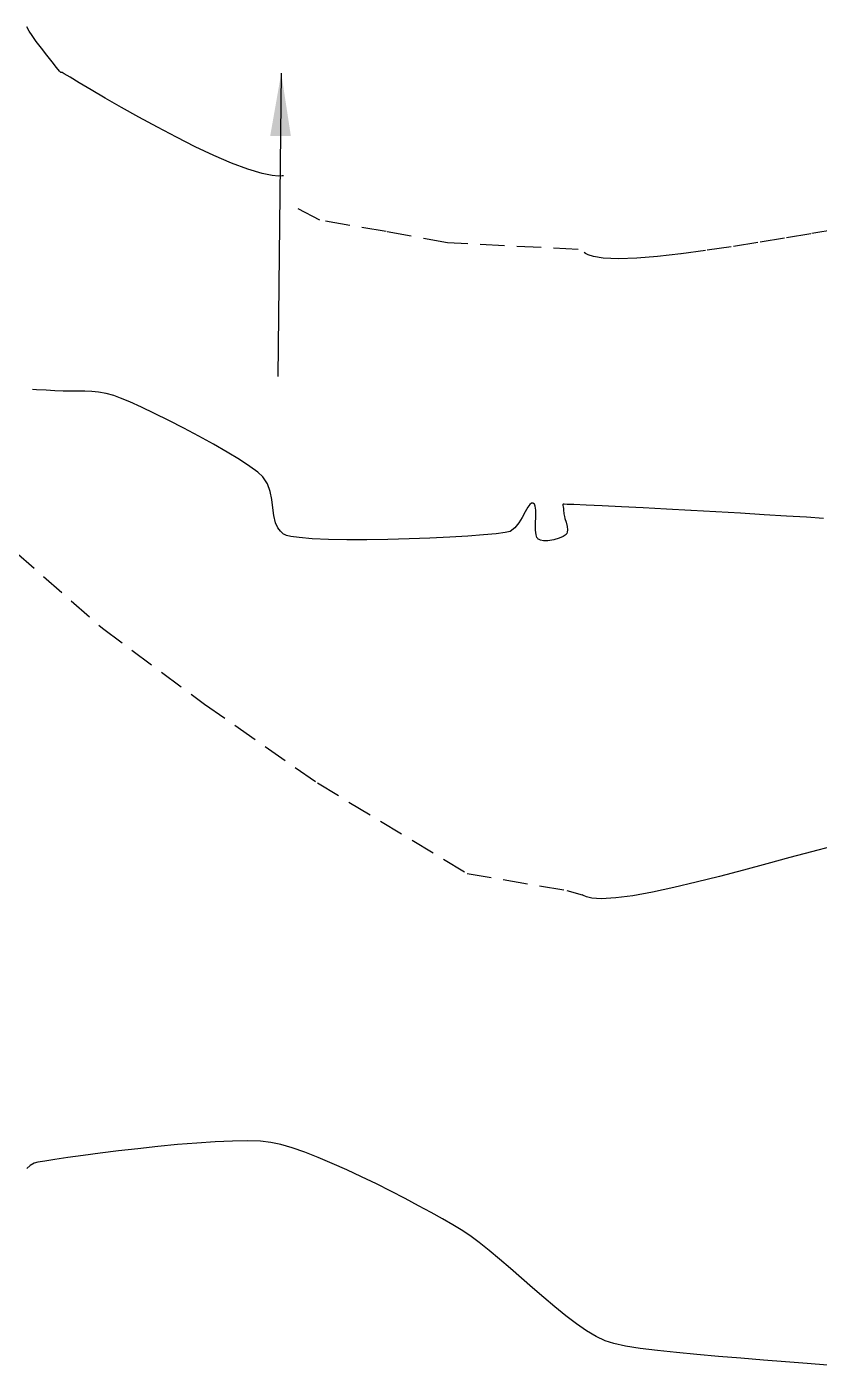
# Model space of a CAD drawing. Header units: feet. Extents: x 26064 to 27719, y 16802 to 28989.
# Drawn here: x 26643.7 to 26744.6, y 17147.3 to 17317.6 of the extents above; entities that cross this region are included whole.
import ezdxf

# ---------------------------------------------------------------- set-up
doc = ezdxf.new("R2010")
doc.units = ezdxf.units.FT
doc.header["$LTSCALE"] = 50
doc.header["$MEASUREMENT"] = 0
doc.linetypes.add('HIDDEN', pattern=[0.375, 0.25, -0.125])
doc.linetypes.add('HIDN25', pattern=[0.0938, 0.0625, -0.0313])
for name, color, linetype in [('CONT-MJR', 160, 'HIDDEN'), ('CONT-MNR', 55, 'HIDN25'), ('SD-STRUCTURE', 6, 'Continuous')]:
    doc.layers.add(name, color=color, linetype=linetype)
doc.styles.add('ls80', font='simplex', dxfattribs={"oblique": 15, "height": 4})
doc.dimstyles.new('dim', dxfattribs={"dimtxt": 0.18, "dimasz": 0.16, "dimexe": 0.0625, "dimexo": 0.0625, "dimgap": 0.03, "dimtad": 3, "dimdec": 4, "dimzin": 0, "dimdsep": 46, "dimtxsty": 'ls80', "dimcen": 0.09, "dimclrd": 256, "dimclre": 256, "dimclrt": 256, "dimaunit": 1, "dimadec": 4, "dimazin": 0, "dimtfac": 1, "dimtdec": 4, "dimtofl": 0, "dimtmove": 2, "dimatfit": 3, "dimfxl": 0, "dimtolj": 1, "dimtzin": 0, "dimlwd": -1, "dimlwe": -1, "dimarcsym": 0})

msp = doc.modelspace()

# ---------------------------------------------------------------- linework, layer by layer
at = {"layer": 'CONT-MJR', "color": 7}
for p, q in [((26657.86556, 17174.86498, 640), (26655.40375, 17174.58007, 640)), ((26660.38543, 17175.13395, 640), (26657.86556, 17174.86498, 640)), ((26662.90531, 17175.37626, 640), (26660.38543, 17175.13395, 640)), ((26665.36714, 17175.58118, 640), (26662.90531, 17175.37626, 640)), ((26667.71286, 17175.73801, 640), (26665.36714, 17175.58118, 640)), ((26669.88442, 17175.83601, 640), (26667.71286, 17175.73801, 640)), ((26671.82375, 17175.86447, 640), (26669.88442, 17175.83601, 640)), ((26673.47281, 17175.81267, 640), (26671.82375, 17175.86447, 640)), ((26674.77354, 17175.66988, 640), (26673.47281, 17175.81267, 640)), ((26676.0503, 17175.38668, 640), (26674.77354, 17175.66988, 640)), ((26677.49948, 17174.95855, 640), (26676.0503, 17175.38668, 640)), ((26679.09252, 17174.40382, 640), (26677.49948, 17174.95855, 640)), ((26645.10334, 17173.1362, 640), (26644.67354, 17173.03988, 640)), ((26645.9976, 17173.29163, 640), (26645.10334, 17173.1362, 640)), ((26647.29825, 17173.49543, 640), (26645.9976, 17173.29163, 640)), ((26648.94725, 17173.7369, 640), (26647.29825, 17173.49543, 640)), ((26650.88654, 17174.00531, 640), (26648.94725, 17173.7369, 640)), ((26653.05806, 17174.28994, 640), (26650.88654, 17174.00531, 640)), ((26655.40375, 17174.58007, 640), (26653.05806, 17174.28994, 640)), ((26680.80085, 17173.74079, 640), (26679.09252, 17174.40382, 640)), ((26682.59589, 17172.98777, 640), (26680.80085, 17173.74079, 640)), ((26644.15207, 17172.74436, 640), (26643.70709, 17172.33758, 640)), ((26644.67354, 17173.03988, 640), (26644.15207, 17172.74436, 640)), ((26684.44907, 17172.16307, 640), (26682.59589, 17172.98777, 640)), ((26686.33183, 17171.28501, 640), (26684.44907, 17172.16307, 640)), ((26688.2156, 17170.37189, 640), (26686.33183, 17171.28501, 640)), ((26690.0718, 17169.44202, 640), (26688.2156, 17170.37189, 640)), ((26691.87186, 17168.51372, 640), (26690.0718, 17169.44202, 640)), ((26693.58722, 17167.60529, 640), (26691.87186, 17168.51372, 640)), ((26695.18931, 17166.73505, 640), (26693.58722, 17167.60529, 640)), ((26696.64955, 17165.92131, 640), (26695.18931, 17166.73505, 640)), ((26697.93937, 17165.18237, 640), (26696.64955, 17165.92131, 640)), ((26699.03021, 17164.53655, 640), (26697.93937, 17165.18237, 640)), ((26700.1312, 17163.81264, 640), (26699.03021, 17164.53655, 640)), ((26701.32083, 17162.93096, 640), (26700.1312, 17163.81264, 640)), ((26702.58495, 17161.91998, 640), (26701.32083, 17162.93096, 640)), ((26703.9094, 17160.80818, 640), (26702.58495, 17161.91998, 640)), ((26705.28002, 17159.62406, 640), (26703.9094, 17160.80818, 640)), ((26706.68265, 17158.39608, 640), (26705.28002, 17159.62406, 640)), ((26708.10315, 17157.15274, 640), (26706.68265, 17158.39608, 640)), ((26709.52736, 17155.92251, 640), (26708.10315, 17157.15274, 640)), ((26710.94112, 17154.73388, 640), (26709.52736, 17155.92251, 640)), ((26712.33027, 17153.61533, 640), (26710.94112, 17154.73388, 640)), ((26713.68066, 17152.59534, 640), (26712.33027, 17153.61533, 640)), ((26714.97813, 17151.70239, 640), (26713.68066, 17152.59534, 640)), ((26716.20853, 17150.96497, 640), (26714.97813, 17151.70239, 640)), ((26717.35771, 17150.41155, 640), (26716.20853, 17150.96497, 640)), ((26718.44429, 17150.07216, 640), (26717.35771, 17150.41155, 640)), ((26719.94946, 17149.75542, 640), (26718.44429, 17150.07216, 640)), ((26721.81702, 17149.45895, 640), (26719.94946, 17149.75542, 640)), ((26723.99076, 17149.1804, 640), (26721.81702, 17149.45895, 640)), ((26726.41446, 17148.91741, 640), (26723.99076, 17149.1804, 640)), ((26729.03191, 17148.66762, 640), (26726.41446, 17148.91741, 640)), ((26731.78691, 17148.42866, 640), (26729.03191, 17148.66762, 640)), ((26734.62324, 17148.19817, 640), (26731.78691, 17148.42866, 640)), ((26737.48469, 17147.97379, 640), (26734.62324, 17148.19817, 640)), ((26740.31505, 17147.75317, 640), (26737.48469, 17147.97379, 640)), ((26743.05812, 17147.53394, 640), (26740.31505, 17147.75317, 640)), ((26745.65767, 17147.31373, 640), (26743.05812, 17147.53394, 640))]:
    msp.add_line(p, q, dxfattribs=at)
at = {"layer": 'CONT-MNR', "color": 7, "extrusion": (0.877694, 0.479222, 0)}
msp.add_line((26644.01331, 17317.04463, 637), (26643.71135, 17317.59767, 637), dxfattribs=at)
at = {"layer": 'CONT-MNR', "color": 7, "extrusion": (0.831264, 0.555878, 0)}
msp.add_line((26644.38307, 17316.49168, 637), (26644.01331, 17317.04463, 637), dxfattribs=at)
at = {"layer": 'CONT-MNR', "color": 7}
for p, q in [((26644.92815, 17315.7418, 637), (26644.38307, 17316.49168, 637)), ((26645.57984, 17314.87815, 637), (26644.92815, 17315.7418, 637)), ((26646.9283, 17313.14228, 637), (26646.26945, 17313.98392, 637)), ((26648.03331, 17311.76463, 637), (26647.87892, 17311.94946, 637)), ((26648.12586, 17311.76659, 637), (26648.03331, 17311.76463, 637)), ((26648.22331, 17311.77463, 637), (26648.12586, 17311.76659, 637)), ((26648.48836, 17311.61445, 637), (26648.22331, 17311.77463, 637)), ((26653.71008, 17308.51675, 637), (26651.89856, 17309.57374, 637)), ((26655.76055, 17307.34305, 637), (26653.71008, 17308.51675, 637)), ((26662.75504, 17303.55152, 637), (26660.3421, 17304.81744, 637)), ((26667.52993, 17301.22843, 637), (26665.17068, 17302.34086, 637)), ((26674.93953, 17298.6552, 637), (26673.6788, 17298.91051, 637)), ((26676.206, 17298.61278, 637), (26675.74398, 17298.59044, 637)), ((26681.03257, 17292.97412, 637), (26676.94419, 17295.13498, 637)), ((26689.46424, 17291.53579, 637), (26681.03257, 17292.97412, 637)), ((26697.27896, 17290.09747, 637), (26689.46424, 17291.53579, 637)), ((26743.51471, 17291.25264, 637), (26740.16913, 17290.69662, 637)), ((26713.90245, 17289.26411, 637), (26697.27896, 17290.09747, 637)), ((26730.112, 17289.12978, 637), (26726.96469, 17288.71422, 637)), ((26736.77778, 17290.14287, 637), (26733.40422, 17289.61329, 637)), ((26724.02583, 17288.38851, 637), (26721.35899, 17288.17456, 637)), ((26726.96469, 17288.71422, 637), (26724.02583, 17288.38851, 637)), ((26644.95659, 17271.42191, 638), (26644.45309, 17271.44151, 638)), ((26647.26591, 17271.3011, 638), (26646.17549, 17271.36604, 638)), ((26648.34094, 17271.2481, 638), (26647.26591, 17271.3011, 638)), ((26649.32052, 17271.23286, 638), (26648.34094, 17271.2481, 638)), ((26650.2336, 17271.23284, 638), (26649.32052, 17271.23286, 638)), ((26652.86371, 17271.09839, 638), (26651.97623, 17271.18817, 638)), ((26656.84842, 17269.86397, 638), (26655.66228, 17270.36599, 638)), ((26658.30949, 17269.19649, 638), (26656.84842, 17269.86397, 638)), ((26659.98065, 17268.39501, 638), (26658.30949, 17269.19649, 638)), ((26665.60622, 17265.50107, 638), (26663.69386, 17266.51585, 638)), ((26673.77591, 17260.3411, 638), (26673.13191, 17260.93328, 638)), ((26674.34618, 17259.45586, 638), (26673.77591, 17260.3411, 638)), ((26675.02516, 17256.41116, 638), (26674.89331, 17257.44784, 638)), ((26708.17313, 17256.98444, 638), (26708.10512, 17256.99547, 638)), ((26708.23732, 17256.95695, 638), (26708.17313, 17256.98444, 638)), ((26711.96321, 17256.82426, 638), (26711.94593, 17256.7729, 638)), ((26711.94972, 17256.67775, 638), (26711.98569, 17256.52649, 638)), ((26711.99741, 17256.84835, 638), (26711.97955, 17256.84565, 638)), ((26713.35908, 17256.80581, 638), (26712.50048, 17256.83892, 638)), ((26714.93177, 17256.73592, 638), (26713.35908, 17256.80581, 638)), ((26675.39287, 17254.4877, 638), (26675.16585, 17255.4101, 638)), ((26708.51066, 17255.28033, 638), (26708.50995, 17256.08569, 638)), ((26712.02773, 17256.31838, 638), (26712.04194, 17256.13395, 638)), ((26712.04194, 17256.13395, 638), (26712.05371, 17255.97274, 638)), ((26712.05371, 17255.97274, 638), (26712.07228, 17255.79201, 638)), ((26712.07228, 17255.79201, 638), (26712.09815, 17255.6142, 638)), ((26712.09815, 17255.6142, 638), (26712.12549, 17255.45954, 638)), ((26712.12549, 17255.45954, 638), (26712.1541, 17255.28201, 638)), ((26712.23076, 17255.02376, 638), (26712.37415, 17254.56596, 638)), ((26725.14364, 17256.21943, 638), (26722.17093, 17256.37586, 638)), ((26737.58698, 17255.52151, 638), (26734.56169, 17255.69858, 638)), ((26740.41487, 17255.34957, 638), (26737.58698, 17255.52151, 638)), ((26675.68873, 17253.83535, 638), (26675.39287, 17254.4877, 638)), ((26676.00331, 17253.41047, 638), (26675.68873, 17253.83535, 638)), ((26676.26645, 17253.16304, 638), (26676.00331, 17253.41047, 638)), ((26705.23773, 17253.39928, 638), (26704.6329, 17253.25021, 638)), ((26708.55364, 17252.96716, 638), (26708.48575, 17253.54313, 638)), ((26676.51121, 17252.99491, 638), (26676.41591, 17253.0511, 638)), ((26678.37041, 17252.60241, 638), (26677.33487, 17252.75251, 638)), ((26680.06557, 17252.46535, 638), (26678.37041, 17252.60241, 638)), ((26682.12824, 17252.37978, 638), (26680.06557, 17252.46535, 638)), ((26692.38712, 17252.45187, 638), (26689.68784, 17252.38174, 638)), ((26695.0372, 17252.54835, 638), (26692.38712, 17252.45187, 638)), ((26699.85644, 17252.80028, 638), (26697.55475, 17252.66617, 638)), ((26701.85892, 17252.94568, 638), (26699.85644, 17252.80028, 638)), ((26703.47885, 17253.09733, 638), (26701.85892, 17252.94568, 638)), ((26708.92516, 17252.36317, 638), (26708.83779, 17252.41798, 638)), ((26709.49069, 17252.20889, 638), (26709.12802, 17252.27852, 638)), ((26712.43046, 17253.07201, 638), (26712.38565, 17253.01927, 638)), ((26712.47161, 17253.13904, 638), (26712.43046, 17253.07201, 638)), ((26642.31293, 17250.76119, 639), (26653.33477, 17241.08378, 639)), ((26653.33477, 17241.08378, 639), (26666.36016, 17231.40615, 639)), ((26666.36016, 17231.40615, 639), (26680.72189, 17221.39512, 639)), ((26680.72189, 17221.39512, 639), (26699.75947, 17209.88208, 639)), ((26746.2137, 17213.29845, 639), (26743.63545, 17212.63867, 639)), ((26740.85586, 17211.90018, 639), (26737.93591, 17211.11302, 639)), ((26699.75947, 17209.88208, 639), (26712.45106, 17207.71304, 639)), ((26712.45106, 17207.71304, 639), (26714.43136, 17207.17131, 639)), ((26723.36491, 17207.49823, 639), (26720.8833, 17207.04969, 639)), ((26720.8833, 17207.04969, 639), (26718.68817, 17206.7627, 639))]:
    msp.add_line(p, q, dxfattribs=at)
at = {"layer": 'CONT-MNR', "color": 7, "extrusion": (0.791876, 0.610682, 0)}
msp.add_line((26646.26945, 17313.98392, 637), (26645.57984, 17314.87815, 637), dxfattribs=at)
at = {"layer": 'CONT-MNR', "color": 7, "extrusion": (0.78374, 0.621089, 0)}
msp.add_line((26647.48769, 17312.4364, 637), (26646.9283, 17313.14228, 637), dxfattribs=at)
at = {"layer": 'CONT-MNR', "color": 7, "extrusion": (0.779556, 0.626333, 0)}
msp.add_line((26647.87892, 17311.94946, 637), (26647.48769, 17312.4364, 637), dxfattribs=at)
at = {"layer": 'CONT-MNR', "color": 7, "extrusion": (-0.518489, -0.855084, 0)}
msp.add_line((26649.22863, 17311.16558, 637), (26648.48836, 17311.61445, 637), dxfattribs=at)
at = {"layer": 'CONT-MNR', "color": 7, "extrusion": (0.514886, 0.857259, 0)}
msp.add_line((26650.38505, 17310.47101, 637), (26649.22863, 17311.16558, 637), dxfattribs=at)
at = {"layer": 'CONT-MNR', "color": 7, "extrusion": (-0.509963, -0.860196, 0)}
msp.add_line((26651.89856, 17309.57374, 637), (26650.38505, 17310.47101, 637), dxfattribs=at)
at = {"layer": 'CONT-MNR', "color": 7, "extrusion": (-0.488136, -0.872768, 0)}
msp.add_line((26657.99092, 17306.09561, 637), (26655.76055, 17307.34305, 637), dxfattribs=at)
at = {"layer": 'CONT-MNR', "color": 7, "extrusion": (0.477615, 0.878569, 0)}
msp.add_line((26660.3421, 17304.81744, 637), (26657.99092, 17306.09561, 637), dxfattribs=at)
at = {"layer": 'CONT-MNR', "color": 7, "extrusion": (-0.448057, -0.894005, 0)}
msp.add_line((26665.17068, 17302.34086, 637), (26662.75504, 17303.55152, 637), dxfattribs=at)
at = {"layer": 'CONT-MNR', "color": 7, "extrusion": (0.397219, 0.917724, 0)}
msp.add_line((26669.77375, 17300.25724, 637), (26667.52993, 17301.22843, 637), dxfattribs=at)
at = {"layer": 'CONT-MNR', "color": 7, "extrusion": (-0.355467, -0.934689, 0)}
msp.add_line((26671.84306, 17299.47027, 637), (26669.77375, 17300.25724, 637), dxfattribs=at)
at = {"layer": 'CONT-MNR', "color": 7, "extrusion": (-0.291662, -0.956522, 0)}
msp.add_line((26673.6788, 17298.91051, 637), (26671.84306, 17299.47027, 637), dxfattribs=at)
at = {"layer": 'CONT-MNR', "color": 7, "extrusion": (-0.080239, -0.996776, 0)}
msp.add_line((26675.74398, 17298.59044, 637), (26674.93953, 17298.6552, 637), dxfattribs=at)
at = {"layer": 'CONT-MNR', "color": 7, "extrusion": (0.15186, -0.988402, 0)}
msp.add_line((26676.41331, 17298.64463, 637), (26676.206, 17298.61278, 637), dxfattribs=at)
at = {"layer": 'CONT-MNR', "color": 7, "extrusion": (0.161149, -0.98693, 0)}
msp.add_line((26740.16913, 17290.69662, 637), (26736.77778, 17290.14287, 637), dxfattribs=at)
at = {"layer": 'CONT-MNR', "color": 7, "extrusion": (0.163515, -0.986541, 0)}
msp.add_line((26746.75096, 17291.78904, 637), (26743.51471, 17291.25264, 637), dxfattribs=at)
at = {"layer": 'CONT-MNR', "color": 7, "extrusion": (0.145308, -0.989386, 0)}
msp.add_line((26733.40422, 17289.61329, 637), (26730.112, 17289.12978, 637), dxfattribs=at)
at = {"layer": 'CONT-MNR', "color": 7, "extrusion": (-0.599225, -0.800581, 0)}
msp.add_line((26714.82643, 17288.76678, 637), (26714.68294, 17288.87418, 637), dxfattribs=at)
at = {"layer": 'CONT-MNR', "color": 7, "extrusion": (0.469109, 0.88314, 0)}
msp.add_line((26715.18215, 17288.57783, 637), (26714.82643, 17288.76678, 637), dxfattribs=at)
at = {"layer": 'CONT-MNR', "color": 7, "extrusion": (-0.30247, -0.953159, 0)}
msp.add_line((26715.87996, 17288.35639, 637), (26715.18215, 17288.57783, 637), dxfattribs=at)
at = {"layer": 'CONT-MNR', "color": 7, "extrusion": (-0.151959, -0.988387, 0)}
msp.add_line((26717.09558, 17288.16949, 637), (26715.87996, 17288.35639, 637), dxfattribs=at)
at = {"layer": 'CONT-MNR', "color": 7, "extrusion": (-0.038911, -0.999243, 0)}
msp.add_line((26719.02772, 17288.09426, 637), (26717.09558, 17288.16949, 637), dxfattribs=at)
at = {"layer": 'CONT-MNR', "color": 7, "extrusion": (0.034427, -0.999407, 0)}
msp.add_line((26721.35899, 17288.17456, 637), (26719.02772, 17288.09426, 637), dxfattribs=at)
at = {"layer": 'CONT-MNR', "color": 7, "extrusion": (-0.045788, -0.998951, 0)}
msp.add_line((26646.17549, 17271.36604, 638), (26644.95659, 17271.42191, 638), dxfattribs=at)
at = {"layer": 'CONT-MNR', "color": 7, "extrusion": (-0.008423, -0.999965, 0)}
msp.add_line((26651.10918, 17271.22547, 638), (26650.2336, 17271.23284, 638), dxfattribs=at)
at = {"layer": 'CONT-MNR', "color": 7, "extrusion": (-0.042976, -0.999076, 0)}
msp.add_line((26651.97623, 17271.18817, 638), (26651.10918, 17271.22547, 638), dxfattribs=at)
at = {"layer": 'CONT-MNR', "color": 7, "extrusion": (-0.173274, -0.984874, 0)}
msp.add_line((26653.80062, 17270.93355, 638), (26652.86371, 17271.09839, 638), dxfattribs=at)
at = {"layer": 'CONT-MNR', "color": 7, "extrusion": (0.250272, 0.968176, 0)}
msp.add_line((26654.81591, 17270.6711, 638), (26653.80062, 17270.93355, 638), dxfattribs=at)
at = {"layer": 'CONT-MNR', "color": 7, "extrusion": (-0.339134, -0.940738, 0)}
msp.add_line((26655.66228, 17270.36599, 638), (26654.81591, 17270.6711, 638), dxfattribs=at)
at = {"layer": 'CONT-MNR', "color": 7, "extrusion": (-0.445569, -0.895248, 0)}
msp.add_line((26661.79705, 17267.49098, 638), (26659.98065, 17268.39501, 638), dxfattribs=at)
at = {"layer": 'CONT-MNR', "color": 7, "extrusion": (-0.457211, -0.889358, 0)}
msp.add_line((26663.69386, 17266.51585, 638), (26661.79705, 17267.49098, 638), dxfattribs=at)
at = {"layer": 'CONT-MNR', "color": 7, "extrusion": (-0.481298, -0.876557, 0)}
msp.add_line((26667.4693, 17264.47809, 638), (26665.60622, 17265.50107, 638), dxfattribs=at)
at = {"layer": 'CONT-MNR', "color": 7, "extrusion": (0.496258, 0.868175, 0)}
msp.add_line((26669.21825, 17263.47838, 638), (26667.4693, 17264.47809, 638), dxfattribs=at)
at = {"layer": 'CONT-MNR', "color": 7, "extrusion": (0.515708, 0.856764, 0)}
msp.add_line((26670.78823, 17262.53336, 638), (26669.21825, 17263.47838, 638), dxfattribs=at)
at = {"layer": 'CONT-MNR', "color": 7, "extrusion": (-0.543583, -0.839356, 0)}
msp.add_line((26672.1144, 17261.67451, 638), (26670.78823, 17262.53336, 638), dxfattribs=at)
at = {"layer": 'CONT-MNR', "color": 7, "extrusion": (-0.588812, -0.80827, 0)}
msp.add_line((26673.13191, 17260.93328, 638), (26672.1144, 17261.67451, 638), dxfattribs=at)
at = {"layer": 'CONT-MNR', "color": 7, "extrusion": (0.942631, 0.333836, 0)}
msp.add_line((26674.69282, 17258.47709, 638), (26674.34618, 17259.45586, 638), dxfattribs=at)
at = {"layer": 'CONT-MNR', "color": 7, "extrusion": (0.981551, 0.191202, 0)}
msp.add_line((26674.89331, 17257.44784, 638), (26674.69282, 17258.47709, 638), dxfattribs=at)
at = {"layer": 'CONT-MNR', "color": 7, "extrusion": (0.785972, -0.618263, 0)}
msp.add_line((26707.77261, 17256.83584, 638), (26707.50671, 17256.49781, 638), dxfattribs=at)
at = {"layer": 'CONT-MNR', "color": 7, "extrusion": (0.566343, -0.824169, 0)}
msp.add_line((26707.97106, 17256.97221, 638), (26707.77261, 17256.83584, 638), dxfattribs=at)
at = {"layer": 'CONT-MNR', "color": 7, "extrusion": (0.170967, -0.985277, 0)}
msp.add_line((26708.10512, 17256.99547, 638), (26707.97106, 17256.97221, 638), dxfattribs=at)
at = {"layer": 'CONT-MNR', "color": 7, "extrusion": (-0.702105, -0.712073, 0)}
msp.add_line((26708.3419, 17256.85384, 638), (26708.23732, 17256.95695, 638), dxfattribs=at)
at = {"layer": 'CONT-MNR', "color": 7, "extrusion": (0.928003, 0.372574, 0)}
msp.add_line((26708.44669, 17256.59283, 638), (26708.3419, 17256.85384, 638), dxfattribs=at)
at = {"layer": 'CONT-MNR', "color": 7, "extrusion": (0.992309, 0.123787, 0)}
msp.add_line((26708.50995, 17256.08569, 638), (26708.44669, 17256.59283, 638), dxfattribs=at)
at = {"layer": 'CONT-MNR', "color": 7, "extrusion": (0.999208, 0.039789, 0)}
msp.add_line((26711.94593, 17256.7729, 638), (26711.94972, 17256.67775, 638), dxfattribs=at)
at = {"layer": 'CONT-MNR', "color": 7, "extrusion": (0.794607, -0.607124, 0)}
msp.add_line((26711.97955, 17256.84565, 638), (26711.96321, 17256.82426, 638), dxfattribs=at)
at = {"layer": 'CONT-MNR', "color": 7, "extrusion": (0.005955, -0.999982, 0)}
msp.add_line((26712.1179, 17256.84907, 638), (26711.99741, 17256.84835, 638), dxfattribs=at)
at = {"layer": 'CONT-MNR', "color": 7, "extrusion": (-0.026525, -0.999648, 0)}
msp.add_line((26712.50048, 17256.83892, 638), (26712.1179, 17256.84907, 638), dxfattribs=at)
at = {"layer": 'CONT-MNR', "color": 7, "extrusion": (-0.047626, -0.998865, 0)}
msp.add_line((26716.98078, 17256.63823, 638), (26714.93177, 17256.73592, 638), dxfattribs=at)
at = {"layer": 'CONT-MNR', "color": 7, "extrusion": (-0.049667, -0.998766, 0)}
msp.add_line((26719.42191, 17256.51683, 638), (26716.98078, 17256.63823, 638), dxfattribs=at)
at = {"layer": 'CONT-MNR', "color": 7, "extrusion": (0.990268, 0.139172, 0)}
msp.add_line((26675.16585, 17255.4101, 638), (26675.02516, 17256.41116, 638), dxfattribs=at)
at = {"layer": 'CONT-MNR', "color": 7, "extrusion": (0.85533, -0.518083, 0)}
msp.add_line((26706.77665, 17255.18552, 638), (26706.34139, 17254.46694, 638), dxfattribs=at)
at = {"layer": 'CONT-MNR', "color": 7, "extrusion": (0.880473, -0.474096, 0)}
msp.add_line((26707.1589, 17255.89544, 638), (26706.77665, 17255.18552, 638), dxfattribs=at)
at = {"layer": 'CONT-MNR', "color": 7, "extrusion": (0.86601, -0.500026, 0)}
msp.add_line((26707.50671, 17256.49781, 638), (26707.1589, 17255.89544, 638), dxfattribs=at)
at = {"layer": 'CONT-MNR', "color": 7, "extrusion": (0.999477, -0.032323, 0)}
msp.add_line((26708.48199, 17254.39377, 638), (26708.51066, 17255.28033, 638), dxfattribs=at)
at = {"layer": 'CONT-MNR', "color": 7, "extrusion": (0.980195, 0.198033, 0)}
msp.add_line((26711.98569, 17256.52649, 638), (26712.02773, 17256.31838, 638), dxfattribs=at)
at = {"layer": 'CONT-MNR', "color": 7, "extrusion": (0.958651, 0.284586, 0)}
msp.add_line((26712.1541, 17255.28201, 638), (26712.23076, 17255.02376, 638), dxfattribs=at)
at = {"layer": 'CONT-MNR', "color": 7, "extrusion": (-0.051213, -0.998688, 0)}
msp.add_line((26722.17093, 17256.37586, 638), (26719.42191, 17256.51683, 638), dxfattribs=at)
at = {"layer": 'CONT-MNR', "color": 7, "extrusion": (-0.053829, -0.99855, 0)}
msp.add_line((26728.25581, 17256.05166, 638), (26725.14364, 17256.21943, 638), dxfattribs=at)
at = {"layer": 'CONT-MNR', "color": 7, "extrusion": (-0.055163, -0.998477, 0)}
msp.add_line((26731.42323, 17255.87667, 638), (26728.25581, 17256.05166, 638), dxfattribs=at)
at = {"layer": 'CONT-MNR', "color": 7, "extrusion": (-0.056654, -0.998394, 0)}
msp.add_line((26734.56169, 17255.69858, 638), (26731.42323, 17255.87667, 638), dxfattribs=at)
at = {"layer": 'CONT-MNR', "color": 7, "extrusion": (-0.06376, -0.997965, 0)}
msp.add_line((26742.96115, 17255.18689, 638), (26740.41487, 17255.34957, 638), dxfattribs=at)
at = {"layer": 'CONT-MNR', "color": 7, "extrusion": (-0.068315, -0.997664, 0)}
msp.add_line((26745.14161, 17255.03758, 638), (26742.96115, 17255.18689, 638), dxfattribs=at)
at = {"layer": 'CONT-MNR', "color": 7, "extrusion": (0.131322, -0.99134, 0)}
msp.add_line((26704.6329, 17253.25021, 638), (26703.47885, 17253.09733, 638), dxfattribs=at)
at = {"layer": 'CONT-MNR', "color": 7, "extrusion": (0.59275, -0.805386, 0)}
msp.add_line((26705.8346, 17253.83857, 638), (26705.23773, 17253.39928, 638), dxfattribs=at)
at = {"layer": 'CONT-MNR', "color": 7, "extrusion": (0.778389, -0.627782, 0)}
msp.add_line((26706.34139, 17254.46694, 638), (26705.8346, 17253.83857, 638), dxfattribs=at)
at = {"layer": 'CONT-MNR', "color": 7, "extrusion": (0.99999, 0.004416, 0)}
msp.add_line((26708.48575, 17253.54313, 638), (26708.48199, 17254.39377, 638), dxfattribs=at)
at = {"layer": 'CONT-MNR', "color": 7, "extrusion": (0.972076, 0.234668, 0)}
msp.add_line((26712.37415, 17254.56596, 638), (26712.50685, 17254.01628, 638), dxfattribs=at)
at = {"layer": 'CONT-MNR', "color": 7, "extrusion": (0.943478, -0.331436, 0)}
msp.add_line((26712.52724, 17253.2974, 638), (26712.47161, 17253.13904, 638), dxfattribs=at)
at = {"layer": 'CONT-MNR', "color": 7, "extrusion": (0.994315, 0.106482, 0)}
msp.add_line((26712.50685, 17254.01628, 638), (26712.55328, 17253.58274, 638), dxfattribs=at)
at = {"layer": 'CONT-MNR', "color": 7, "extrusion": (0.995863, -0.09087, 0)}
msp.add_line((26712.55328, 17253.58274, 638), (26712.52724, 17253.2974, 638), dxfattribs=at)
at = {"layer": 'CONT-MNR', "color": 7, "extrusion": (-0.59945, -0.800413, 0)}
msp.add_line((26676.41591, 17253.0511, 638), (26676.26645, 17253.16304, 638), dxfattribs=at)
at = {"layer": 'CONT-MNR', "color": 7, "extrusion": (-0.370588, -0.928797, 0)}
msp.add_line((26676.77324, 17252.89036, 638), (26676.51121, 17252.99491, 638), dxfattribs=at)
at = {"layer": 'CONT-MNR', "color": 7, "extrusion": (-0.238385, -0.971171, 0)}
msp.add_line((26677.33487, 17252.75251, 638), (26676.77324, 17252.89036, 638), dxfattribs=at)
at = {"layer": 'CONT-MNR', "color": 7, "extrusion": (-0.016661, -0.999861, 0)}
msp.add_line((26684.47507, 17252.34067, 638), (26682.12824, 17252.37978, 638), dxfattribs=at)
at = {"layer": 'CONT-MNR', "color": 7, "extrusion": (0.000914766, -1, 0)}
msp.add_line((26687.02271, 17252.343, 638), (26684.47507, 17252.34067, 638), dxfattribs=at)
at = {"layer": 'CONT-MNR', "color": 7, "extrusion": (0.014535, -0.999894, 0)}
msp.add_line((26689.68784, 17252.38174, 638), (26687.02271, 17252.343, 638), dxfattribs=at)
at = {"layer": 'CONT-MNR', "color": 7, "extrusion": (0.046746, -0.998907, 0)}
msp.add_line((26697.55475, 17252.66617, 638), (26695.0372, 17252.54835, 638), dxfattribs=at)
at = {"layer": 'CONT-MNR', "color": 7, "extrusion": (0.949549, 0.313618, 0)}
msp.add_line((26708.66317, 17252.63552, 638), (26708.55364, 17252.96716, 638), dxfattribs=at)
at = {"layer": 'CONT-MNR', "color": 7, "extrusion": (0.826797, 0.562501, 0)}
msp.add_line((26708.77153, 17252.47625, 638), (26708.66317, 17252.63552, 638), dxfattribs=at)
at = {"layer": 'CONT-MNR', "color": 7, "extrusion": (0.660403, 0.750911, 0)}
msp.add_line((26708.83779, 17252.41798, 638), (26708.77153, 17252.47625, 638), dxfattribs=at)
at = {"layer": 'CONT-MNR', "color": 7, "extrusion": (-0.385101, -0.922874, 0)}
msp.add_line((26709.12802, 17252.27852, 638), (26708.92516, 17252.36317, 638), dxfattribs=at)
at = {"layer": 'CONT-MNR', "color": 7, "extrusion": (1.41142e-05, -1, 0)}
msp.add_line((26710.04994, 17252.20889, 638), (26709.49069, 17252.20889, 638), dxfattribs=at)
at = {"layer": 'CONT-MNR', "color": 7, "extrusion": (0.156694, -0.987647, 0)}
msp.add_line((26710.79925, 17252.32777, 638), (26710.04994, 17252.20889, 638), dxfattribs=at)
at = {"layer": 'CONT-MNR', "color": 7, "extrusion": (0.284647, -0.958632, 0)}
msp.add_line((26711.51186, 17252.53937, 638), (26710.79925, 17252.32777, 638), dxfattribs=at)
at = {"layer": 'CONT-MNR', "color": 7, "extrusion": (0.399174, -0.916875, 0)}
msp.add_line((26711.98891, 17252.74706, 638), (26711.51186, 17252.53937, 638), dxfattribs=at)
at = {"layer": 'CONT-MNR', "color": 7, "extrusion": (0.518866, -0.854855, 0)}
msp.add_line((26712.25912, 17252.91107, 638), (26711.98891, 17252.74706, 638), dxfattribs=at)
at = {"layer": 'CONT-MNR', "color": 7, "extrusion": (0.649889, -0.76003, 0)}
msp.add_line((26712.38565, 17253.01927, 638), (26712.25912, 17252.91107, 638), dxfattribs=at)
at = {"layer": 'CONT-MNR', "color": 7, "extrusion": (0.256774, -0.966472, 0)}
msp.add_line((26743.63545, 17212.63867, 639), (26740.85586, 17211.90018, 639), dxfattribs=at)
at = {"layer": 'CONT-MNR', "color": 7, "extrusion": (0.259459, -0.965754, 0)}
msp.add_line((26737.93591, 17211.11302, 639), (26734.93657, 17210.30722, 639), dxfattribs=at)
at = {"layer": 'CONT-MNR', "color": 7, "extrusion": (0.245355, -0.969433, 0)}
msp.add_line((26731.91883, 17209.51281, 639), (26728.94365, 17208.75982, 639), dxfattribs=at)
at = {"layer": 'CONT-MNR', "color": 7, "extrusion": (0.254574, -0.967053, 0)}
msp.add_line((26734.93657, 17210.30722, 639), (26731.91883, 17209.51281, 639), dxfattribs=at)
at = {"layer": 'CONT-MNR', "color": 7, "extrusion": (-0.209515, 0.977805, 0)}
msp.add_line((26726.07202, 17208.07828, 639), (26723.36491, 17207.49823, 639), dxfattribs=at)
at = {"layer": 'CONT-MNR', "color": 7, "extrusion": (0.23092, -0.972973, 0)}
msp.add_line((26728.94365, 17208.75982, 639), (26726.07202, 17208.07828, 639), dxfattribs=at)
at = {"layer": 'CONT-MNR', "color": 7, "extrusion": (0.53477, 0.844997, 0)}
msp.add_line((26714.58486, 17207.07417, 639), (26714.43136, 17207.17131, 639), dxfattribs=at)
at = {"layer": 'CONT-MNR', "color": 7, "extrusion": (0.401118, 0.916026, 0)}
msp.add_line((26714.95353, 17206.91273, 639), (26714.58486, 17207.07417, 639), dxfattribs=at)
at = {"layer": 'CONT-MNR', "color": 7, "extrusion": (-0.227687, -0.973734, 0)}
msp.add_line((26715.65347, 17206.74907, 639), (26714.95353, 17206.91273, 639), dxfattribs=at)
at = {"layer": 'CONT-MNR', "color": 7, "extrusion": (-0.068738, -0.997635, 0)}
msp.add_line((26716.84048, 17206.66728, 639), (26715.65347, 17206.74907, 639), dxfattribs=at)
at = {"layer": 'CONT-MNR', "color": 7, "extrusion": (0.051571, -0.998669, 0)}
msp.add_line((26718.68817, 17206.7627, 639), (26716.84048, 17206.66728, 639), dxfattribs=at)

# ---------------------------------------------------------------- leaders
at = {"layer": 'SD-STRUCTURE', "color": 7}
msp.add_leader([(26676.11138, 17311.69979), (26675.6766, 17273.11396)], dimstyle='dim', override={"dimscale": 50, "dimtad": 0, "dimpost": "'"}, dxfattribs=at)

doc.saveas('drawing.dxf')
